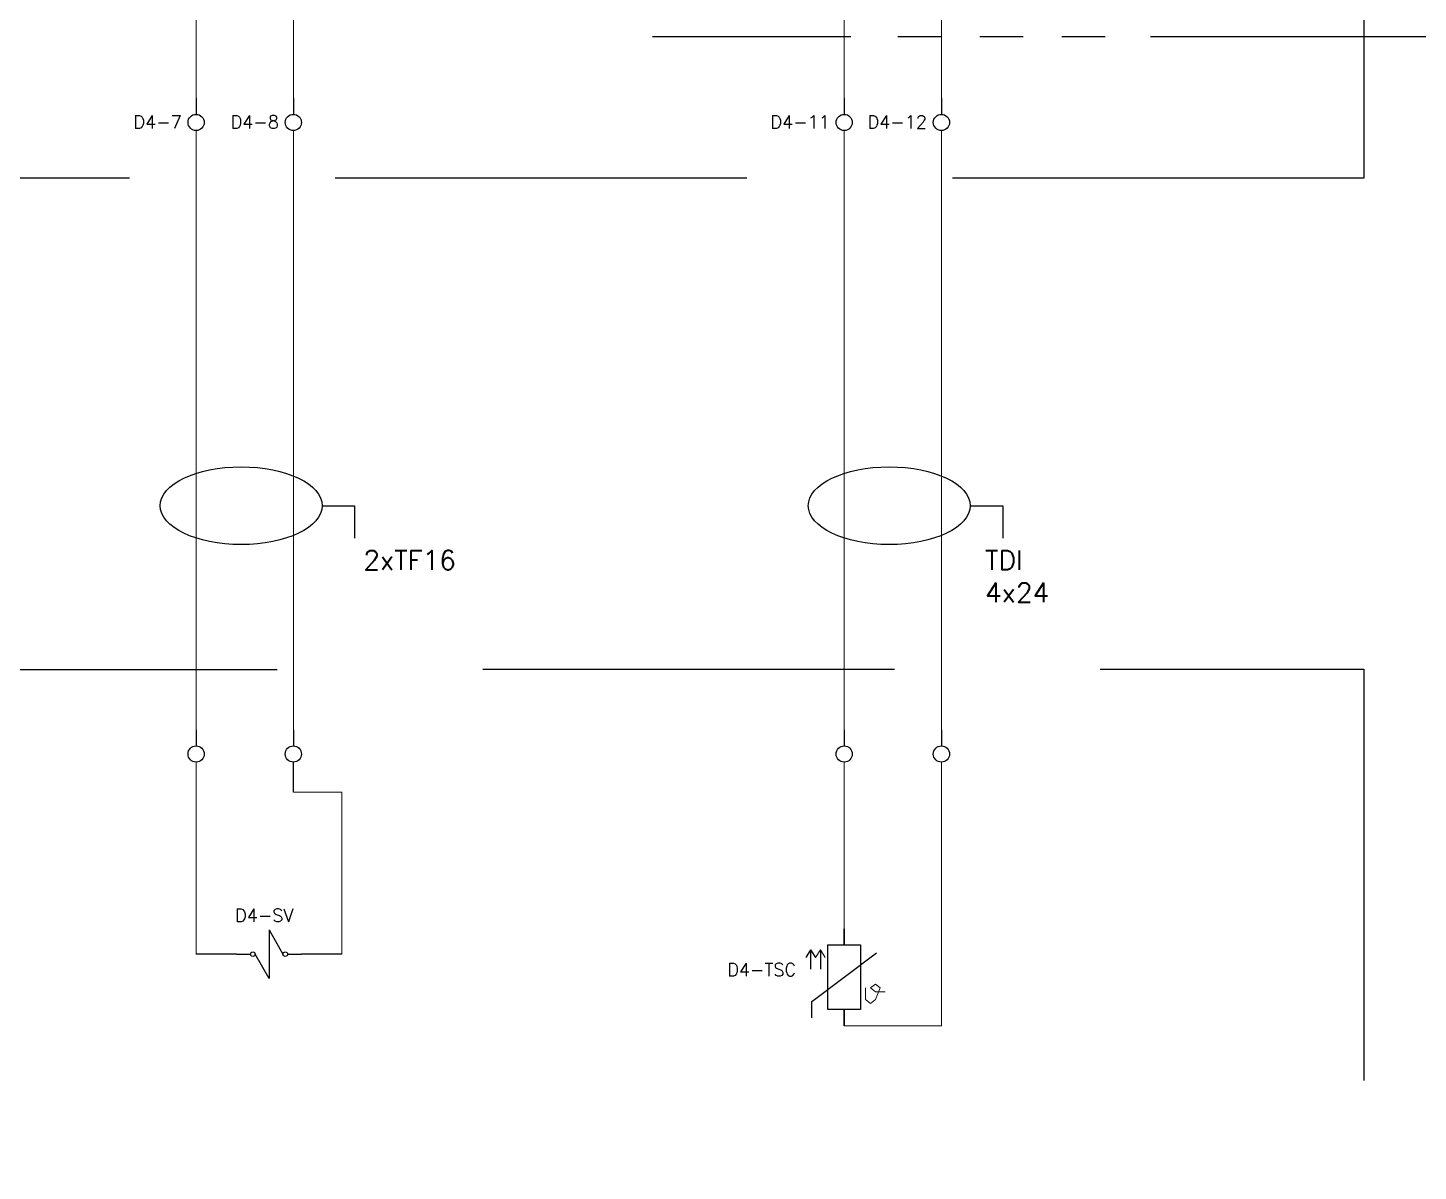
# Model space of a CAD drawing. Header units: inches. Extents: x 75782 to 87231, y -34126 to -18655.
# Drawn here: x 78347.3 to 78776.4, y -29907.9 to -29554.9 of the extents above; entities that cross this region are included whole.
import ezdxf
from ezdxf.enums import TextEntityAlignment as Align

# ---------------------------------------------------------------- set-up
doc = ezdxf.new("R2010")
doc.units = ezdxf.units.IN
doc.header["$MEASUREMENT"] = 0
doc.linetypes.add('DASHED', pattern=[19.05, 12.7, -6.35])
doc.linetypes.add('EPLANLINE7', pattern=[0])
for name, color, linetype, lineweight in [('A-Cable Belden', 9, 'Continuous', 18), ('A-Cables 220V', 6, 'Continuous', 18), ('SYMBOL', 2, 'Continuous', 25)]:
    doc.layers.add(name, color=color, linetype=linetype, lineweight=lineweight)
doc.layers.add('TEXTOS', color=7, linetype='Continuous')
doc.styles.get("Standard").update_dxf_attribs({"font": 'ROMANS.SHX'})

# ---------------------------------------------------------------- blocks, each defined once
blk = doc.blocks.new('Temperature sensor')
for p, q in [((-10, -22.5), (10, -7.5)), ((-10, -27.5), (-10, -22.5))]:
    blk.add_line(p, q)
for points in [[(0, 0), (0, 0), (0, -5), (0, -5)], [(-5, -5), (5, -5), (5, -25), (-5, -25)], [(0, -30), (0, -30), (0, -25), (0, -25)]]:
    blk.add_lwpolyline(points, close=True)
at = {"layer": 'SYMBOL', "color": 0, "linetype": 'EPLANLINE7', "lineweight": 25}
for p, q in [((-10.35, -6.5), (-11.85, -8.9)), ((-10.35, -6.5), (-10.35, -12.5)), ((-10.35, -6.5), (-8.85, -8.9)), ((-7.35, -6.5), (-7.35, -12.5))]:
    blk.add_line(p, q, dxfattribs=at)
at = {"layer": 'SYMBOL', "color": 0, "linetype": 'EPLANLINE7', "lineweight": 13}
for p, q in [((-7.35, -6.5), (-8.85, -8.9)), ((-7.35, -6.5), (-5.85, -8.9)), ((-7.35, -12.5), (-7.35, -12.5)), ((-7.35, -12.5), (-7.35, -12.5)), ((9.62, -17.09), (8.12, -18.29)), ((11.12, -18.29), (9.62, -17.09)), ((6.62, -18.29), (6.62, -21.89)), ((8.12, -18.29), (9.62, -19.49)), ((9.62, -21.89), (11.12, -18.29)), ((9.62, -19.49), (12.62, -19.49)), ((6.62, -21.89), (8.12, -23.09)), ((8.12, -23.09), (9.62, -21.89))]:
    blk.add_line(p, q, dxfattribs=at)
at = {"flags": 4}
blk.add_attdef('NAME', text='', height=4, dxfattribs=at).set_placement((-14.83, -14.61), align=Align.RIGHT)
blk = doc.blocks.new('Borne - arriba')
blk.add_line((0, 0), (0, -5))
blk.add_circle((0, -7.5), 2.5)
at = {"flags": 4}
blk.add_attdef('NAME', text='', height=4, dxfattribs=at).set_placement((-4.45, -9.32), align=Align.RIGHT)
blk.add_attdef('#', (4.64, -8.89), '', height=3, dxfattribs=at)
blk = doc.blocks.new('Solenoid Coil')
for p, q in [((10, 7.5), (10, -7.5)), ((10, 7.5), (14.3, 0)), ((0, 0), (4.3, 0)), ((10, -7.5), (5.7, 0)), ((15.7, 0), (20, 0))]:
    blk.add_line(p, q)
for centre in [(5, 0), (15, 0)]:
    blk.add_circle(centre, 0.704)
at = {"flags": 4}
for tag, height, p in [('NAME', 4, (17.5, 10)), ('PAGE', 3, (15, -17.5))]:
    blk.add_attdef(tag, text='', height=height, dxfattribs=at).set_placement(p, align=Align.RIGHT)

msp = doc.modelspace()

# ---------------------------------------------------------------- linework, layer by layer
at = {"ltscale": 0.1}
for p, q in [((78540.08, -29557.62), (78601.34, -29557.62)), ((78615.88, -29557.62), (78629.3, -29557.62)), ((78641.14, -29557.62), (78654.56, -29557.62)), ((78666.41, -29557.62), (78679.83, -29557.62)), ((78693.85, -29557.62), (78793.82, -29557.62)), ((78438.2, -29702.46), (78448.2, -29702.46)), ((78438.2, -29702.46), (78448.2, -29702.46)), ((78448.2, -29702.46), (78448.2, -29712.46)), ((78448.2, -29702.46), (78448.2, -29712.46)), ((78638.2, -29702.46), (78648.2, -29702.46)), ((78648.2, -29702.46), (78648.2, -29712.46)), ((78429.29, -29790.93), (78429.29, -29781.64))]:
    msp.add_line(p, q, dxfattribs=at)
for p, q in [((78399.29, -29771.64), (78399.29, -29776.64)), ((78429.29, -29771.64), (78429.29, -29776.64)), ((78599.29, -29771.64), (78599.29, -29776.64)), ((78629.29, -29771.64), (78629.29, -29776.64)), ((78411.79, -29840.93), (78399.29, -29840.93)), ((78444.29, -29840.93), (78431.79, -29840.93))]:
    msp.add_line(p, q)
at = {"linetype": 'DASHED', "ltscale": 10}
for points in [[(78106.79, -29171.1), (78759.7, -29171.1), (78759.7, -29601.35), (78106.79, -29601.35)], [(78106.79, -29753.01), (78759.7, -29752.96), (78759.7, -29953.26), (78106.79, -29953.26)]]:
    msp.add_lwpolyline(points, close=True, dxfattribs=at)
for centre in [(78399.29, -29779.14), (78399.29, -29779.14), (78399.29, -29779.14), (78429.29, -29779.14), (78429.29, -29779.14), (78429.29, -29779.14), (78599.29, -29779.14), (78629.29, -29779.14)]:
    msp.add_circle(centre, 2.5)
at = {"ltscale": 0.1}
for centre in [(78413.2, -29702.46), (78613.2, -29702.46)]:
    msp.add_ellipse(centre, major_axis=(-25, 0), ratio=0.48, dxfattribs=at)
at = {"layer": 'A-Cable Belden'}
for p, q in [((78599.29, -29581.64), (78599.29, -29511.1)), ((78629.29, -29511.1), (78629.29, -29581.64)), ((78599.29, -29835.56), (78599.29, -29781.64)), ((78629.29, -29781.64), (78629.29, -29863.06)), ((78629.29, -29863.06), (78599.29, -29863.06))]:
    msp.add_line(p, q, dxfattribs=at)
at = {"layer": 'A-Cable Belden', "linetype": 'DASHED', "ltscale": 0.01}
for p, q in [((78599.29, -29586.64), (78599.29, -29771.64)), ((78629.29, -29586.64), (78629.29, -29771.64))]:
    msp.add_line(p, q, dxfattribs=at)
at = {"layer": 'A-Cables 220V'}
for p, q in [((78429.29, -29356.27), (78429.29, -29581.64)), ((78399.29, -29540.12), (78399.29, -29581.64)), ((78399.29, -29781.64), (78399.29, -29840.93)), ((78444.29, -29790.93), (78429.29, -29790.93)), ((78444.29, -29840.93), (78444.29, -29790.93))]:
    msp.add_line(p, q, dxfattribs=at)
at = {"layer": 'A-Cables 220V', "linetype": 'DASHED', "ltscale": 0.01}
for p, q in [((78399.29, -29586.64), (78399.29, -29771.64)), ((78399.29, -29586.64), (78399.29, -29776.64)), ((78429.29, -29586.64), (78429.29, -29776.64)), ((78399.29, -29695.38), (78399.29, -29764.5)), ((78429.29, -29695.38), (78429.29, -29764.5))]:
    msp.add_line(p, q, dxfattribs=at)

# ---------------------------------------------------------------- block references
ref = msp.add_blockref('Borne - arriba', (78399.29, -29576.64))
ref.add_attrib('NAME', 'D4-7', dxfattribs={"height": 4}).set_placement((78394.84, -29585.96), align=Align.RIGHT)
ref = msp.add_blockref('Borne - arriba', (78429.29, -29576.64))
ref.add_attrib('NAME', 'D4-8', dxfattribs={"height": 4}).set_placement((78424.84, -29585.96), align=Align.RIGHT)
ref = msp.add_blockref('Borne - arriba', (78599.29, -29576.64))
ref.add_attrib('NAME', 'D4-11', dxfattribs={"height": 4}).set_placement((78594.84, -29585.96), align=Align.RIGHT)
ref = msp.add_blockref('Borne - arriba', (78629.29, -29576.64))
ref.add_attrib('NAME', 'D4-12', dxfattribs={"height": 4}).set_placement((78624.84, -29585.96), align=Align.RIGHT)
ref = msp.add_blockref('Solenoid Coil', (78411.79, -29840.93))
ref.add_attrib('NAME', 'D4-SV', dxfattribs={"height": 4}).set_placement((78429.29, -29830.93), align=Align.RIGHT)
ref = msp.add_blockref('Temperature sensor', (78599.29, -29833.06))
ref.add_attrib('NAME', 'D4-TSC', dxfattribs={"height": 4}).set_placement((78584.45, -29847.68), align=Align.RIGHT)

# ---------------------------------------------------------------- texts
at = {"layer": 'TEXTOS', "char_height": 6, "attachment_point": 1}
for s, insert in [('2xTF16', (78450.91, -29716.29)), ('TDI\\P4x24', (78642.79, -29716.29))]:
    msp.add_mtext_dynamic_manual_height_columns(s, width=128.5107, gutter_width=1250, heights=[0], dxfattribs=dict(at, insert=insert))

doc.saveas('drawing.dxf')
